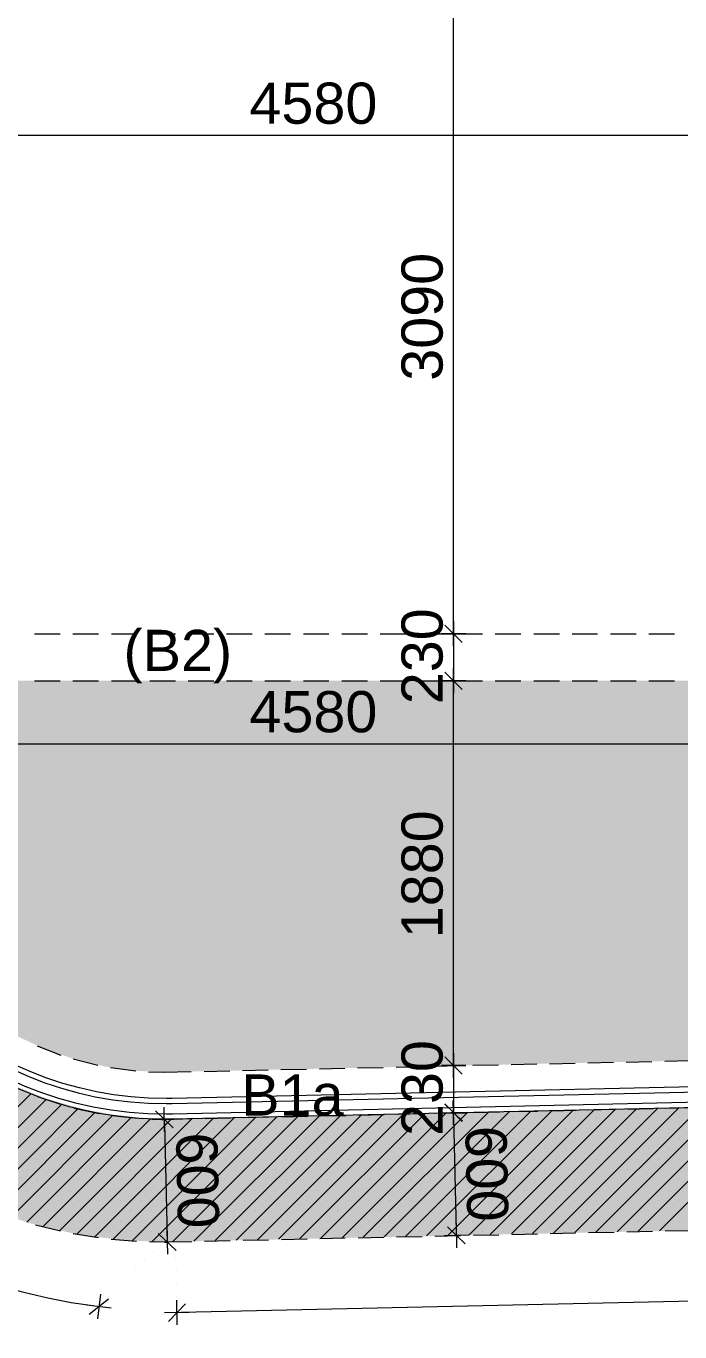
# Model space of a CAD drawing. Header units: millimetres. Extents: x -1303 to 98744, y -1303 to 90097.
# Drawn here: x 9129 to 12321, y 13691 to 20072 of the extents above; entities that cross this region are included whole.
import ezdxf

# ---------------------------------------------------------------- set-up
doc = ezdxf.new("R2010")
doc.units = ezdxf.units.MM
doc.layers.add('PDF_Geometry', color=7, linetype='Continuous')
doc.layers.add('PDF_Text', color=7, linetype='Continuous')
doc.layers.add('PDF_Solid Fills', color=192, linetype='Continuous', true_color=0xc2c0c0c0)
doc.styles.add('PDF ArialMT', font='arial.ttf')

msp = doc.modelspace()

# ---------------------------------------------------------------- hatches: boundary and pattern name
at = {"layer": 'PDF_Solid Fills', "true_color": 0x00007f}
h = msp.add_hatch(color=254, dxfattribs=at)
h.paths.add_polyline_path([(74624.31541, 16167.67383), (74624.31541, 15567.81796), (9799.46285, 14130.21454), (9804.28731, 14730.15409)], flags=0)
h.paths.add_polyline_path([(7404.275, 37242.73593), (8004.29925, 37242.73593), (8004.29925, 16872.72168), (7404.275, 16872.72168)], flags=0)
h.paths.add_polyline_path([(8004.29925, 16872.72168), (7983.4807, 16679.51365), (7983.31127, 16481.90264), (8004.55339, 16283.02302), (8047.46016, 16086.42856), (8111.52536, 15895.75776), (8195.3089, 15714.14292), (8297.03284, 15544.62953), (8413.99157, 15389.5038), (8546.60657, 15247.57974), (8696.06174, 15118.18072), (8860.41285, 15004.26957), (9037.28897, 14908.29987), (9223.47415, 14832.13321), (9415.6677, 14776.86981), (9610.40055, 14743.01796), (9804.28731, 14730.15409), (9799.46285, 14130.21454), (9584.16557, 14140.28601), (9363.53556, 14170.83718), (9140.28256, 14223.64598), (8917.70726, 14299.55851), (8699.36241, 14399.25246), (8488.88858, 14522.21955), (8289.92424, 14667.61267), (8106.02423, 14833.65595), (7940.23508, 15017.64068), (7795.09507, 15216.68973), (7672.21268, 15427.33299), (7572.77287, 15645.76255), (7497.02977, 15868.42256), (7444.47407, 16091.67659), (7414.09232, 16312.38925), (7404.275, 16527.68859), (7404.275, 16872.72168), (8004.29925, 16872.72168)], flags=0)
h.paths.add_polyline_path([(7194.30944, 37692.71099), (7194.30944, 80672.7138), (7694.3009, 80672.7138), (7694.3009, 37692.71099)], flags=0)
h = msp.add_hatch(color=254, dxfattribs=at)
h.paths.add_polyline_path([(12814.30857, 16872.72168), (12814.30857, 15026.95077), (9799.20871, 14960.09316), (9658.30121, 14967.03233), (9514.00728, 14987.42836), (9368.02118, 15022.38044), (9222.54335, 15072.39683), (9079.77321, 15137.90008), (8942.25007, 15218.63604), (8812.34276, 15314.0138), (8692.25382, 15422.7637), (8584.01219, 15543.36091), (8489.14272, 15673.68971), (8408.99871, 15811.5517), (8344.08741, 15954.57597), (8294.664, 16100.30898), (8260.38859, 16246.37773), (8240.58554, 16390.84108), (8234.23832, 16531.75065), (8234.23832, 16872.72168)], flags=0)
h.paths.add_polyline_path([(22479.26705, 17272.68137), (22479.26705, 15241.31724), (19209.26177, 15168.7901), (19209.26177, 17272.68137)], flags=0)
h.paths.add_polyline_path([(25959.23687, 17272.68137), (25959.23687, 15322.73089), (22709.2898, 15246.39481), (22709.2898, 17272.68137)], flags=0)
h.paths.add_polyline_path([(32124.25101, 18282.73679), (32124.25101, 15455.26118), (26189.25962, 15327.89318), (26189.25962, 18282.73679)], flags=0)
h.paths.add_polyline_path([(36934.25928, 16872.72168), (36934.25928, 15561.8943), (32354.27376, 15460.33875), (32354.27376, 16872.72168)], flags=0)
h.paths.add_polyline_path([(50274.26033, 16872.72168), (50274.26033, 15857.75915), (45694.27273, 15756.20359), (45694.27273, 16872.72168)], flags=0)
h.paths.add_polyline_path([(59929.31471, 17272.68137), (59929.31471, 16071.87252), (56669.29721, 15999.59848), (56669.29721, 17272.68137)], flags=0)
h.paths.add_polyline_path([(63419.27024, 17272.68137), (63419.27024, 16149.30779), (60159.25274, 16076.95111), (60159.25274, 17272.68137)], flags=0)
h.paths.add_polyline_path([(69584.28231, 18282.73679), (69584.28231, 16285.98588), (63649.29506, 16154.3864), (63649.29506, 18282.73679)], flags=0)
h.paths.add_polyline_path([(74394.29472, 16872.72168), (74394.29472, 16409.62861), (69814.31126, 16291.06242), (69814.31126, 16872.72168)], flags=0)
h.paths.add_polyline_path([(18979.23903, 18282.73679), (18979.23903, 15163.7115), (13044.24764, 15027.79686), (13044.24764, 18282.73679), (18944.28591, 18282.73679)], flags=0)
h.paths.add_polyline_path([(56439.27239, 18282.73679), (56439.27239, 15994.4362), (50504.281, 15862.83775), (50504.281, 18282.73679)], flags=0)

# ---------------------------------------------------------------- linework, layer by layer
at = {"layer": 'PDF_Geometry', "color": 9, "lineweight": 0, "true_color": 0xc0c0c0}
for points in [[(73543.76698, 33926.94469), (73593.70177, 33827.08339), (73593.70177, 33926.94469), (74523.7764, 33926.94469), (74523.7764, 34597.21299), (74623.6377, 34597.21299), (74623.6377, 16267.28307), (9842.20122, 14831.96378, -0.0040587119), (9814.553, 14831.94622, -0.4141989555), (8103.90849, 16521.17195), (8103.90849, 13152.0657)], [(8004.04512, 13152.0657), (8004.04512, 16521.17195, 0.414216874), (9814.54886, 14731.94441, 0.0041691273), (9843.8934, 14732.1004), (12639.21036, 14793.88045)], [(8029.26562, 16521.67815, 0.4142058833), (9814.54886, 14756.94486, 0.0041692268), (9843.8934, 14756.64321), (12639.21036, 14819.26933)], [(8079.28098, 16521.67815, 0.4142103449), (9814.54886, 14806.94576, 0.0041144727), (9842.20122, 14806.57489), (12639.21036, 14869.20102)]]:
    msp.add_lwpolyline(points, format="xyb", dxfattribs=at)
at = {"layer": 'PDF_Geometry', "color": 122, "lineweight": 0, "true_color": 0x00b88a}
for points in [[(11216.58656, 17142.35257), (11216.58656, 17122.04229), (11216.58656, 20172.09319), (11216.58656, 20152.62796)], [(8253.70251, 19539.06317), (12794.08196, 19539.06317), (12773.77168, 19539.06317)], [(11216.58656, 17102.57706), (11216.58656, 16872.38489)], [(11216.58656, 15032.53558), (11216.58656, 15012.2253), (11216.58656, 16852.07254), (11216.58656, 16832.60731)], [(8274.01384, 16565.17894), (8253.70251, 16565.17894), (12794.08196, 16565.17894), (12773.77168, 16565.17894)], [(11216.58656, 14992.76007), (11216.58656, 14761.72077)], [(11258.90137, 14719.40596), (11174.27175, 14804.88271)], [(11216.58656, 14702.48003), (11216.58656, 14821.80864)], [(11156.49869, 14761.72077), (11276.67338, 14761.72077)], [(11216.58656, 14742.25658), (11216.58656, 14721.94526)]]:
    msp.add_lwpolyline(points, dxfattribs=at)
at = {"layer": 'PDF_Geometry', "color": 157, "lineweight": 0, "true_color": 0x3f5f7f}
for points in [[(9170.24178, 17102.57706), (9295.49404, 17102.57706)], [(9357.27305, 17102.57706), (9482.52531, 17102.57706)], [(9545.15144, 17102.57706), (9670.40267, 17102.57706)], [(9732.1827, 17102.57706), (9857.43393, 17102.57706)], [(9920.06007, 17102.57706), (10045.31232, 17102.57706)], [(10107.93845, 17102.57706), (10232.34359, 17102.57706)], [(10294.96972, 17102.57706), (10420.22095, 17102.57706)], [(10482.84708, 17102.57706), (10607.25325, 17102.57706)], [(10669.87834, 17102.57706), (10795.13061, 17102.57706)], [(10857.75673, 17102.57706), (10983.00796, 17102.57706)], [(11044.788, 17102.57706), (11170.04026, 17102.57706)], [(11232.66536, 17102.57706), (11357.91762, 17102.57706)], [(11419.69766, 17102.57706), (11544.94889, 17102.57706)], [(11607.57502, 17102.57706), (11732.82728, 17102.57706)], [(11795.45237, 17102.57706), (11919.85854, 17102.57706)], [(11982.48468, 17102.57706), (12107.73591, 17102.57706)], [(12170.36203, 17102.57706), (12294.76717, 17102.57706)], [(9170.24178, 16872.38489), (9295.49404, 16872.38489)], [(9357.27305, 16872.38489), (9482.52531, 16872.38489)], [(9545.15144, 16872.38489), (9670.40267, 16872.38489)], [(9732.1827, 16872.38489), (9857.43393, 16872.38489)], [(9920.06007, 16872.38489), (10045.31232, 16872.38489)], [(10107.93845, 16872.38489), (10232.34359, 16872.38489)], [(10294.96972, 16872.38489), (10420.22095, 16872.38489)], [(10482.84708, 16872.38489), (10607.25325, 16872.38489)], [(10669.87834, 16872.38489), (10795.13061, 16872.38489)], [(10857.75673, 16872.38489), (10983.00796, 16872.38489)], [(11044.788, 16872.38489), (11170.04026, 16872.38489)], [(11232.66536, 16872.38489), (11357.91762, 16872.38489)], [(11419.69766, 16872.38489), (11544.94889, 16872.38489)], [(11607.57502, 16872.38489), (11732.82728, 16872.38489)], [(11795.45237, 16872.38489), (11919.85854, 16872.38489)], [(11982.48468, 16872.38489), (12107.73591, 16872.38489)], [(12170.36203, 16872.38489), (12294.76717, 16872.38489)], [(9182.09013, 15088.39196), (9298.03231, 15043.53784)], [(9358.11914, 15024.91974), (9479.13992, 14994.45224)], [(11310.52523, 14993.60616), (11434.93038, 14996.14545)], [(11497.5565, 14996.99155), (11622.80876, 15000.37694)], [(11685.43386, 15001.22303), (11809.84003, 15004.60842)], [(11872.46616, 15005.45451), (11997.71739, 15008.8399)], [(12059.49742, 15009.68599), (12184.74865, 15012.2253)], [(12247.37479, 15013.91747), (12372.62704, 15016.45678)], [(9540.07283, 14982.60493), (9664.479, 14966.52509)], [(9726.25801, 14961.44752), (9804.11789, 14959.75431)], [(9799.04032, 14959.75431), (9935.29381, 14963.1397)], [(9997.91994, 14963.98579), (10123.17117, 14966.52509)], [(10185.7973, 14968.21727), (10310.20243, 14970.75657)], [(10372.82857, 14972.44875), (10498.08082, 14974.98805)], [(10560.70696, 14976.68023), (10685.11209, 14979.21953)], [(10747.73822, 14980.91172), (10872.98945, 14983.45101)], [(10935.61558, 14985.1432), (11060.02175, 14987.68249)], [(11122.64684, 14989.37468), (11247.89911, 14991.91397)], [(9183.78232, 14840.42674), (9302.2638, 14801.49731)], [(9363.19774, 14784.57139), (9485.06358, 14758.33642)], [(9546.84362, 14748.18024), (9671.24875, 14734.63971)], [(10190.87487, 14738.02509), (10315.28104, 14741.41049)], [(10377.90613, 14742.25658), (10503.15839, 14745.64197)], [(10565.78452, 14746.48806), (10690.18967, 14749.02633)], [(10752.81579, 14750.71954), (10878.06805, 14753.25781)], [(10940.69315, 14754.95102), (11065.09932, 14757.48929)], [(11127.72545, 14759.1825), (11252.97668, 14761.72077)], [(11315.60281, 14763.41398), (11440.00794, 14765.95225)], [(11502.63408, 14767.64546), (11627.88633, 14770.18374)], [(11690.51247, 14771.87695), (11814.9176, 14774.41522)], [(11877.54373, 14776.10843), (12002.79496, 14778.6467)], [(12065.42109, 14779.49382), (12189.82726, 14782.87818)], [(12252.45235, 14783.7253), (12377.70462, 14787.10966)], [(9733.0288, 14731.25432), (9800.7325, 14729.56213)], [(9804.11789, 14729.56213), (9940.37138, 14732.94753)], [(10002.99751, 14733.79361), (10128.24874, 14737.17901)]]:
    msp.add_lwpolyline(points, dxfattribs=at)
at = {"layer": 'PDF_Geometry', "color": 122, "lineweight": 0, "true_color": 0x00b88a}
for points in [[(11156.49869, 17102.57706), (11276.67338, 17102.57706)], [(11258.90137, 17060.26225), (11174.27175, 17144.89188)], [(11216.58656, 17042.4892), (11216.58656, 17162.66285)], [(11174.27175, 16914.69971), (11258.90137, 16830.07008)], [(11216.58656, 16932.47069), (11216.58656, 16812.29703)], [(11276.67338, 16872.38489), (11156.49869, 16872.38489)], [(11258.90137, 14949.59916), (11174.27175, 15035.07488)], [(11216.58656, 14932.67324), (11216.58656, 15052.8469)], [(11156.49869, 14992.76007), (11276.67338, 14992.76007)]]:
    msp.add_lwpolyline(points, close=True, dxfattribs=at)
at = {"layer": 'PDF_Geometry', "lineweight": 0}
for points in [[(11216.58656, 17102.57706), (11216.58656, 17102.57706)], [(11216.58656, 17102.57706), (11216.58656, 17102.57706)], [(11216.58656, 16872.38489), (11216.58656, 16872.38489)], [(11216.58656, 16872.38489), (11216.58656, 16872.38489)], [(8698.85518, 14401.19878), (9152.46976, 14853.96728)], [(8766.55888, 14367.34693), (9226.09713, 14826.8862)], [(9186.32161, 14837.88744), (9186.32161, 14837.88744)], [(8835.95476, 14336.03437), (9303.10988, 14803.1895)], [(8907.04385, 14305.56792), (9383.50802, 14782.03209)], [(8979.82512, 14277.63973), (9466.44547, 14764.26008)], [(9055.14569, 14252.25084), (9552.76728, 14749.87345)], [(9135.54384, 14787.10966), (9135.54384, 14787.10966)], [(9237.09939, 14787.10966), (9237.09939, 14787.10966)], [(9337.80886, 14787.10966), (9337.80886, 14787.10966)], [(9647.55308, 14137.15475), (10251.80882, 14741.41049)], [(9744.03106, 14132.92327), (10355.05655, 14743.94876)], [(9844.73949, 14132.07718), (10458.30428, 14746.48806)], [(9947.98825, 14134.61545), (10562.39913, 14748.18024)], [(10051.23599, 14137.15475), (10665.64686, 14750.71954)], [(10154.48475, 14139.69302), (10768.89562, 14753.25781)], [(10258.57857, 14141.38623), (10872.14336, 14754.95102)], [(10361.82733, 14143.9245), (10975.39212, 14757.48929)], [(10465.07506, 14146.4638), (11078.63985, 14760.02859)], [(10568.32279, 14148.15598), (11181.88758, 14762.5679)], [(10671.57155, 14150.69529), (11285.13634, 14764.26008)], [(10774.81929, 14153.23459), (11388.38408, 14766.79938)], [(10878.06805, 14154.92677), (11491.63284, 14769.33765)], [(10981.31578, 14157.46607), (11594.88057, 14771.03086)], [(11084.56351, 14160.00434), (11698.1283, 14773.56913)], [(11187.81227, 14162.54364), (11802.22316, 14776.10843)], [(11263.97894, 14761.72077), (11216.58656, 14761.72077), (11203.04499, 14761.72077)], [(11291.06001, 14164.23582), (11905.47089, 14778.6467)], [(11394.30877, 14166.77512), (12008.71965, 14780.33991)], [(11498.4026, 14169.31339), (12111.96739, 14782.87818)], [(11601.65136, 14171.0066), (12215.21615, 14785.41748)], [(11704.89909, 14173.54487), (12318.46388, 14787.10966)], [(11808.14682, 14176.08417), (12421.71161, 14789.64896)], [(11911.39558, 14178.62348), (12524.96037, 14792.18827)], [(12014.64332, 14180.31565), (12628.20811, 14793.88045)], [(12117.89208, 14182.85496), (12731.45687, 14796.41975)], [(12221.13981, 14185.39323), (12834.7046, 14798.95802)], [(9132.15845, 14227.70804), (9643.3216, 14739.71728)], [(9135.54384, 14686.40123), (9135.54384, 14686.40123)], [(9186.32161, 14736.33188), (9186.32161, 14736.33188)], [(9211.7105, 14206.55064), (9738.10637, 14732.94753)], [(9237.09939, 14686.40123), (9237.09939, 14686.40123)], [(9287.03108, 14736.33188), (9287.03108, 14736.33188)], [(9292.95474, 14187.08644), (9838.81583, 14732.1004)], [(9337.80886, 14686.40123), (9337.80886, 14686.40123)], [(9377.58437, 14170.16051), (9942.06356, 14734.63971)], [(9388.58663, 14736.33188), (9388.58663, 14736.33188)], [(9438.51728, 14686.40123), (9438.51728, 14686.40123)], [(9464.7533, 14155.77286), (10045.31232, 14737.17901)], [(9489.29506, 14736.33188), (9489.29506, 14736.33188)], [(9540.07283, 14686.40123), (9540.07283, 14686.40123)], [(9554.46049, 14144.77163), (10148.56006, 14739.71728)], [(9590.00452, 14736.33188), (9590.00452, 14736.33188)], [(9640.7823, 14686.40123), (9640.7823, 14686.40123)], [(9741.49176, 14686.40123), (9741.49176, 14686.40123)], [(9790.57736, 14729.56213), (9804.11789, 14729.56213)], [(9843.04731, 14686.40123), (9843.04731, 14686.40123)], [(9943.75677, 14686.40123), (9943.75677, 14686.40123)], [(10045.31232, 14686.40123), (10045.31232, 14686.40123)], [(10095.24401, 14736.33188), (10095.24401, 14736.33188)], [(10146.02179, 14686.40123), (10146.02179, 14686.40123)], [(10196.79956, 14736.33188), (10196.79956, 14736.33188)], [(10246.73021, 14686.40123), (10246.73021, 14686.40123)], [(10297.50799, 14736.33188), (10297.50799, 14736.33188)], [(10348.28576, 14686.40123), (10348.28576, 14686.40123)], [(10398.21746, 14736.33188), (10398.21746, 14736.33188)], [(10448.99523, 14686.40123), (10448.99523, 14686.40123)], [(10499.77301, 14736.33188), (10499.77301, 14736.33188)], [(10549.70469, 14686.40123), (10549.70469, 14686.40123)], [(10600.48246, 14736.33188), (10600.48246, 14736.33188)], [(10651.26024, 14686.40123), (10651.26024, 14686.40123)], [(10702.03802, 14736.33188), (10702.03802, 14736.33188)], [(10751.9697, 14686.40123), (10751.9697, 14686.40123)], [(10802.74747, 14736.33188), (10802.74747, 14736.33188)], [(10853.52525, 14686.40123), (10853.52525, 14686.40123)], [(10903.45694, 14736.33188), (10903.45694, 14736.33188)], [(10954.23472, 14686.40123), (10954.23472, 14686.40123)], [(11005.01249, 14736.33188), (11005.01249, 14736.33188)], [(11054.94314, 14686.40123), (11054.94314, 14686.40123)], [(11105.72092, 14736.33188), (11105.72092, 14736.33188)], [(11156.49869, 14686.40123), (11156.49869, 14686.40123)], [(11206.43039, 14736.33188), (11206.43039, 14736.33188)], [(11257.20816, 14686.40123), (11257.20816, 14686.40123)], [(11307.98594, 14736.33188), (11307.98594, 14736.33188)], [(11357.91762, 14686.40123), (11357.91762, 14686.40123)], [(11408.6954, 14736.33188), (11408.6954, 14736.33188)], [(11459.47317, 14686.40123), (11459.47317, 14686.40123)], [(11510.25095, 14736.33188), (11510.25095, 14736.33188)], [(11560.18263, 14686.40123), (11560.18263, 14686.40123)], [(11610.96041, 14736.33188), (11610.96041, 14736.33188)], [(11661.73818, 14686.40123), (11661.73818, 14686.40123)], [(11711.66987, 14736.33188), (11711.66987, 14736.33188)], [(11762.44765, 14686.40123), (11762.44765, 14686.40123)], [(11813.22542, 14736.33188), (11813.22542, 14736.33188)], [(11863.15607, 14686.40123), (11863.15607, 14686.40123)], [(11913.93385, 14736.33188), (11913.93385, 14736.33188)], [(11964.71163, 14686.40123), (11964.71163, 14686.40123)], [(12014.64332, 14736.33188), (12014.64332, 14736.33188)], [(12065.42109, 14686.40123), (12065.42109, 14686.40123)], [(12116.19887, 14736.33188), (12116.19887, 14736.33188)], [(12166.13055, 14686.40123), (12166.13055, 14686.40123)], [(12216.90833, 14736.33188), (12216.90833, 14736.33188)], [(12267.6861, 14686.40123), (12267.6861, 14686.40123)], [(12318.46388, 14736.33188), (12318.46388, 14736.33188)], [(9186.32161, 14635.62346), (9186.32161, 14635.62346)], [(9287.03108, 14635.62346), (9287.03108, 14635.62346)], [(9388.58663, 14635.62346), (9388.58663, 14635.62346)], [(9489.29506, 14635.62346), (9489.29506, 14635.62346)], [(9590.00452, 14635.62346), (9590.00452, 14635.62346)], [(9691.56008, 14635.62346), (9691.56008, 14635.62346)], [(9792.26953, 14635.62346), (9792.26953, 14635.62346)], [(9893.82509, 14635.62346), (9893.82509, 14635.62346)], [(9994.53454, 14635.62346), (9994.53454, 14635.62346)], [(10095.24401, 14635.62346), (10095.24401, 14635.62346)], [(10196.79956, 14635.62346), (10196.79956, 14635.62346)], [(10297.50799, 14635.62346), (10297.50799, 14635.62346)], [(10398.21746, 14635.62346), (10398.21746, 14635.62346)], [(10499.77301, 14635.62346), (10499.77301, 14635.62346)], [(10600.48246, 14635.62346), (10600.48246, 14635.62346)], [(10702.03802, 14635.62346), (10702.03802, 14635.62346)], [(10802.74747, 14635.62346), (10802.74747, 14635.62346)], [(10903.45694, 14635.62346), (10903.45694, 14635.62346)], [(11005.01249, 14635.62346), (11005.01249, 14635.62346)], [(11105.72092, 14635.62346), (11105.72092, 14635.62346)], [(11206.43039, 14635.62346), (11206.43039, 14635.62346)], [(11307.98594, 14635.62346), (11307.98594, 14635.62346)], [(11408.6954, 14635.62346), (11408.6954, 14635.62346)], [(11510.25095, 14635.62346), (11510.25095, 14635.62346)], [(11610.96041, 14635.62346), (11610.96041, 14635.62346)], [(11711.66987, 14635.62346), (11711.66987, 14635.62346)], [(11813.22542, 14635.62346), (11813.22542, 14635.62346)], [(11913.93385, 14635.62346), (11913.93385, 14635.62346)], [(12014.64332, 14635.62346), (12014.64332, 14635.62346)], [(12116.19887, 14635.62346), (12116.19887, 14635.62346)], [(12216.90833, 14635.62346), (12216.90833, 14635.62346)], [(12318.46388, 14635.62346), (12318.46388, 14635.62346)], [(9135.54384, 14584.84568), (9135.54384, 14584.84568)], [(9237.09939, 14584.84568), (9237.09939, 14584.84568)], [(9337.80886, 14584.84568), (9337.80886, 14584.84568)], [(9438.51728, 14584.84568), (9438.51728, 14584.84568)], [(9540.07283, 14584.84568), (9540.07283, 14584.84568)], [(9640.7823, 14584.84568), (9640.7823, 14584.84568)], [(9741.49176, 14584.84568), (9741.49176, 14584.84568)], [(9843.04731, 14584.84568), (9843.04731, 14584.84568)], [(9943.75677, 14584.84568), (9943.75677, 14584.84568)], [(10045.31232, 14584.84568), (10045.31232, 14584.84568)], [(10146.02179, 14584.84568), (10146.02179, 14584.84568)], [(10246.73021, 14584.84568), (10246.73021, 14584.84568)], [(10348.28576, 14584.84568), (10348.28576, 14584.84568)], [(10448.99523, 14584.84568), (10448.99523, 14584.84568)], [(10549.70469, 14584.84568), (10549.70469, 14584.84568)], [(10651.26024, 14584.84568), (10651.26024, 14584.84568)], [(10751.9697, 14584.84568), (10751.9697, 14584.84568)], [(10853.52525, 14584.84568), (10853.52525, 14584.84568)], [(10954.23472, 14584.84568), (10954.23472, 14584.84568)], [(11054.94314, 14584.84568), (11054.94314, 14584.84568)], [(11156.49869, 14584.84568), (11156.49869, 14584.84568)], [(11257.20816, 14584.84568), (11257.20816, 14584.84568)], [(11357.91762, 14584.84568), (11357.91762, 14584.84568)], [(11459.47317, 14584.84568), (11459.47317, 14584.84568)], [(11560.18263, 14584.84568), (11560.18263, 14584.84568)], [(11661.73818, 14584.84568), (11661.73818, 14584.84568)], [(11762.44765, 14584.84568), (11762.44765, 14584.84568)], [(11863.15607, 14584.84568), (11863.15607, 14584.84568)], [(11964.71163, 14584.84568), (11964.71163, 14584.84568)], [(12065.42109, 14584.84568), (12065.42109, 14584.84568)], [(12166.13055, 14584.84568), (12166.13055, 14584.84568)], [(12267.6861, 14584.84568), (12267.6861, 14584.84568)], [(9186.32161, 14534.91399), (9186.32161, 14534.91399)], [(9287.03108, 14534.91399), (9287.03108, 14534.91399)], [(9388.58663, 14534.91399), (9388.58663, 14534.91399)], [(9489.29506, 14534.91399), (9489.29506, 14534.91399)], [(9590.00452, 14534.91399), (9590.00452, 14534.91399)], [(9691.56008, 14534.91399), (9691.56008, 14534.91399)], [(9792.26953, 14534.91399), (9792.26953, 14534.91399)], [(9893.82509, 14534.91399), (9893.82509, 14534.91399)], [(9994.53454, 14534.91399), (9994.53454, 14534.91399)], [(10095.24401, 14534.91399), (10095.24401, 14534.91399)], [(10196.79956, 14534.91399), (10196.79956, 14534.91399)], [(10297.50799, 14534.91399), (10297.50799, 14534.91399)], [(10398.21746, 14534.91399), (10398.21746, 14534.91399)], [(10499.77301, 14534.91399), (10499.77301, 14534.91399)], [(10600.48246, 14534.91399), (10600.48246, 14534.91399)], [(10702.03802, 14534.91399), (10702.03802, 14534.91399)], [(10802.74747, 14534.91399), (10802.74747, 14534.91399)], [(10903.45694, 14534.91399), (10903.45694, 14534.91399)], [(11005.01249, 14534.91399), (11005.01249, 14534.91399)], [(11105.72092, 14534.91399), (11105.72092, 14534.91399)], [(11206.43039, 14534.91399), (11206.43039, 14534.91399)], [(11307.98594, 14534.91399), (11307.98594, 14534.91399)], [(11408.6954, 14534.91399), (11408.6954, 14534.91399)], [(11510.25095, 14534.91399), (11510.25095, 14534.91399)], [(11610.96041, 14534.91399), (11610.96041, 14534.91399)], [(11711.66987, 14534.91399), (11711.66987, 14534.91399)], [(11813.22542, 14534.91399), (11813.22542, 14534.91399)], [(11913.93385, 14534.91399), (11913.93385, 14534.91399)], [(12014.64332, 14534.91399), (12014.64332, 14534.91399)], [(12116.19887, 14534.91399), (12116.19887, 14534.91399)], [(12216.90833, 14534.91399), (12216.90833, 14534.91399)], [(12318.46388, 14534.91399), (12318.46388, 14534.91399)], [(9135.54384, 14484.13622), (9135.54384, 14484.13622)], [(9186.32161, 14433.35844), (9186.32161, 14433.35844)], [(9237.09939, 14484.13622), (9237.09939, 14484.13622)], [(9287.03108, 14433.35844), (9287.03108, 14433.35844)], [(9337.80886, 14484.13622), (9337.80886, 14484.13622)], [(9388.58663, 14433.35844), (9388.58663, 14433.35844)], [(9438.51728, 14484.13622), (9438.51728, 14484.13622)], [(9489.29506, 14433.35844), (9489.29506, 14433.35844)], [(9540.07283, 14484.13622), (9540.07283, 14484.13622)], [(9590.00452, 14433.35844), (9590.00452, 14433.35844)], [(9640.7823, 14484.13622), (9640.7823, 14484.13622)], [(9691.56008, 14433.35844), (9691.56008, 14433.35844)], [(9741.49176, 14484.13622), (9741.49176, 14484.13622)], [(9792.26953, 14433.35844), (9792.26953, 14433.35844)], [(9843.04731, 14484.13622), (9843.04731, 14484.13622)], [(9893.82509, 14433.35844), (9893.82509, 14433.35844)], [(9943.75677, 14484.13622), (9943.75677, 14484.13622)], [(9994.53454, 14433.35844), (9994.53454, 14433.35844)], [(10045.31232, 14484.13622), (10045.31232, 14484.13622)], [(10095.24401, 14433.35844), (10095.24401, 14433.35844)], [(10146.02179, 14484.13622), (10146.02179, 14484.13622)], [(10196.79956, 14433.35844), (10196.79956, 14433.35844)], [(10246.73021, 14484.13622), (10246.73021, 14484.13622)], [(10297.50799, 14433.35844), (10297.50799, 14433.35844)], [(10348.28576, 14484.13622), (10348.28576, 14484.13622)], [(10398.21746, 14433.35844), (10398.21746, 14433.35844)], [(10448.99523, 14484.13622), (10448.99523, 14484.13622)], [(10499.77301, 14433.35844), (10499.77301, 14433.35844)], [(10549.70469, 14484.13622), (10549.70469, 14484.13622)], [(10600.48246, 14433.35844), (10600.48246, 14433.35844)], [(10651.26024, 14484.13622), (10651.26024, 14484.13622)], [(10702.03802, 14433.35844), (10702.03802, 14433.35844)], [(10751.9697, 14484.13622), (10751.9697, 14484.13622)], [(10802.74747, 14433.35844), (10802.74747, 14433.35844)], [(10853.52525, 14484.13622), (10853.52525, 14484.13622)], [(10903.45694, 14433.35844), (10903.45694, 14433.35844)], [(10954.23472, 14484.13622), (10954.23472, 14484.13622)], [(11005.01249, 14433.35844), (11005.01249, 14433.35844)], [(11054.94314, 14484.13622), (11054.94314, 14484.13622)], [(11105.72092, 14433.35844), (11105.72092, 14433.35844)], [(11156.49869, 14484.13622), (11156.49869, 14484.13622)], [(11206.43039, 14433.35844), (11206.43039, 14433.35844)], [(11257.20816, 14484.13622), (11257.20816, 14484.13622)], [(11307.98594, 14433.35844), (11307.98594, 14433.35844)], [(11357.91762, 14484.13622), (11357.91762, 14484.13622)], [(11408.6954, 14433.35844), (11408.6954, 14433.35844)], [(11459.47317, 14484.13622), (11459.47317, 14484.13622)], [(11510.25095, 14433.35844), (11510.25095, 14433.35844)], [(11560.18263, 14484.13622), (11560.18263, 14484.13622)], [(11610.96041, 14433.35844), (11610.96041, 14433.35844)], [(11661.73818, 14484.13622), (11661.73818, 14484.13622)], [(11711.66987, 14433.35844), (11711.66987, 14433.35844)], [(11762.44765, 14484.13622), (11762.44765, 14484.13622)], [(11813.22542, 14433.35844), (11813.22542, 14433.35844)], [(11863.15607, 14484.13622), (11863.15607, 14484.13622)], [(11913.93385, 14433.35844), (11913.93385, 14433.35844)], [(11964.71163, 14484.13622), (11964.71163, 14484.13622)], [(12014.64332, 14433.35844), (12014.64332, 14433.35844)], [(12065.42109, 14484.13622), (12065.42109, 14484.13622)], [(12116.19887, 14433.35844), (12116.19887, 14433.35844)], [(12166.13055, 14484.13622), (12166.13055, 14484.13622)], [(12216.90833, 14433.35844), (12216.90833, 14433.35844)], [(12267.6861, 14484.13622), (12267.6861, 14484.13622)], [(12318.46388, 14433.35844), (12318.46388, 14433.35844)], [(9135.54384, 14382.58066), (9135.54384, 14382.58066)], [(9237.09939, 14382.58066), (9237.09939, 14382.58066)], [(9337.80886, 14382.58066), (9337.80886, 14382.58066)], [(9438.51728, 14382.58066), (9438.51728, 14382.58066)], [(9540.07283, 14382.58066), (9540.07283, 14382.58066)], [(9640.7823, 14382.58066), (9640.7823, 14382.58066)], [(9741.49176, 14382.58066), (9741.49176, 14382.58066)], [(9843.04731, 14382.58066), (9843.04731, 14382.58066)], [(9943.75677, 14382.58066), (9943.75677, 14382.58066)], [(10045.31232, 14382.58066), (10045.31232, 14382.58066)], [(10146.02179, 14382.58066), (10146.02179, 14382.58066)], [(10246.73021, 14382.58066), (10246.73021, 14382.58066)], [(10348.28576, 14382.58066), (10348.28576, 14382.58066)], [(10448.99523, 14382.58066), (10448.99523, 14382.58066)], [(10549.70469, 14382.58066), (10549.70469, 14382.58066)], [(10651.26024, 14382.58066), (10651.26024, 14382.58066)], [(10751.9697, 14382.58066), (10751.9697, 14382.58066)], [(10853.52525, 14382.58066), (10853.52525, 14382.58066)], [(10954.23472, 14382.58066), (10954.23472, 14382.58066)], [(11054.94314, 14382.58066), (11054.94314, 14382.58066)], [(11156.49869, 14382.58066), (11156.49869, 14382.58066)], [(11257.20816, 14382.58066), (11257.20816, 14382.58066)], [(11357.91762, 14382.58066), (11357.91762, 14382.58066)], [(11459.47317, 14382.58066), (11459.47317, 14382.58066)], [(11560.18263, 14382.58066), (11560.18263, 14382.58066)], [(11661.73818, 14382.58066), (11661.73818, 14382.58066)], [(11762.44765, 14382.58066), (11762.44765, 14382.58066)], [(11863.15607, 14382.58066), (11863.15607, 14382.58066)], [(11964.71163, 14382.58066), (11964.71163, 14382.58066)], [(12065.42109, 14382.58066), (12065.42109, 14382.58066)], [(12166.13055, 14382.58066), (12166.13055, 14382.58066)], [(12267.6861, 14382.58066), (12267.6861, 14382.58066)], [(9186.32161, 14332.64898), (9186.32161, 14332.64898)], [(9287.03108, 14332.64898), (9287.03108, 14332.64898)], [(9388.58663, 14332.64898), (9388.58663, 14332.64898)], [(9489.29506, 14332.64898), (9489.29506, 14332.64898)], [(9590.00452, 14332.64898), (9590.00452, 14332.64898)], [(9691.56008, 14332.64898), (9691.56008, 14332.64898)], [(9792.26953, 14332.64898), (9792.26953, 14332.64898)], [(9893.82509, 14332.64898), (9893.82509, 14332.64898)], [(9994.53454, 14332.64898), (9994.53454, 14332.64898)], [(10095.24401, 14332.64898), (10095.24401, 14332.64898)], [(10196.79956, 14332.64898), (10196.79956, 14332.64898)], [(10297.50799, 14332.64898), (10297.50799, 14332.64898)], [(10398.21746, 14332.64898), (10398.21746, 14332.64898)], [(10499.77301, 14332.64898), (10499.77301, 14332.64898)], [(10600.48246, 14332.64898), (10600.48246, 14332.64898)], [(10702.03802, 14332.64898), (10702.03802, 14332.64898)], [(10802.74747, 14332.64898), (10802.74747, 14332.64898)], [(10903.45694, 14332.64898), (10903.45694, 14332.64898)], [(11005.01249, 14332.64898), (11005.01249, 14332.64898)], [(11105.72092, 14332.64898), (11105.72092, 14332.64898)], [(11206.43039, 14332.64898), (11206.43039, 14332.64898)], [(11307.98594, 14332.64898), (11307.98594, 14332.64898)], [(11408.6954, 14332.64898), (11408.6954, 14332.64898)], [(11510.25095, 14332.64898), (11510.25095, 14332.64898)], [(11610.96041, 14332.64898), (11610.96041, 14332.64898)], [(11711.66987, 14332.64898), (11711.66987, 14332.64898)], [(11813.22542, 14332.64898), (11813.22542, 14332.64898)], [(11913.93385, 14332.64898), (11913.93385, 14332.64898)], [(12014.64332, 14332.64898), (12014.64332, 14332.64898)], [(12116.19887, 14332.64898), (12116.19887, 14332.64898)], [(12216.90833, 14332.64898), (12216.90833, 14332.64898)], [(12318.46388, 14332.64898), (12318.46388, 14332.64898)], [(9135.54384, 14281.87121), (9135.54384, 14281.87121)], [(9186.32161, 14231.09343), (9186.32161, 14231.09343)], [(9237.09939, 14281.87121), (9237.09939, 14281.87121)], [(9287.03108, 14231.09343), (9287.03108, 14231.09343)], [(9337.80886, 14281.87121), (9337.80886, 14281.87121)], [(9388.58663, 14231.09343), (9388.58663, 14231.09343)], [(9438.51728, 14281.87121), (9438.51728, 14281.87121)], [(9489.29506, 14231.09343), (9489.29506, 14231.09343)], [(9540.07283, 14281.87121), (9540.07283, 14281.87121)], [(9590.00452, 14231.09343), (9590.00452, 14231.09343)], [(9640.7823, 14281.87121), (9640.7823, 14281.87121)], [(9691.56008, 14231.09343), (9691.56008, 14231.09343)], [(9741.49176, 14281.87121), (9741.49176, 14281.87121)], [(9792.26953, 14231.09343), (9792.26953, 14231.09343)], [(9843.04731, 14281.87121), (9843.04731, 14281.87121)], [(9893.82509, 14231.09343), (9893.82509, 14231.09343)], [(9943.75677, 14281.87121), (9943.75677, 14281.87121)], [(9994.53454, 14231.09343), (9994.53454, 14231.09343)], [(10045.31232, 14281.87121), (10045.31232, 14281.87121)], [(10095.24401, 14231.09343), (10095.24401, 14231.09343)], [(10146.02179, 14281.87121), (10146.02179, 14281.87121)], [(10196.79956, 14231.09343), (10196.79956, 14231.09343)], [(10246.73021, 14281.87121), (10246.73021, 14281.87121)], [(10297.50799, 14231.09343), (10297.50799, 14231.09343)], [(10348.28576, 14281.87121), (10348.28576, 14281.87121)], [(10398.21746, 14231.09343), (10398.21746, 14231.09343)], [(10448.99523, 14281.87121), (10448.99523, 14281.87121)], [(10499.77301, 14231.09343), (10499.77301, 14231.09343)], [(10549.70469, 14281.87121), (10549.70469, 14281.87121)], [(10600.48246, 14231.09343), (10600.48246, 14231.09343)], [(10651.26024, 14281.87121), (10651.26024, 14281.87121)], [(10702.03802, 14231.09343), (10702.03802, 14231.09343)], [(10751.9697, 14281.87121), (10751.9697, 14281.87121)], [(10802.74747, 14231.09343), (10802.74747, 14231.09343)], [(10853.52525, 14281.87121), (10853.52525, 14281.87121)], [(10903.45694, 14231.09343), (10903.45694, 14231.09343)], [(10954.23472, 14281.87121), (10954.23472, 14281.87121)], [(11005.01249, 14231.09343), (11005.01249, 14231.09343)], [(11054.94314, 14281.87121), (11054.94314, 14281.87121)], [(11105.72092, 14231.09343), (11105.72092, 14231.09343)], [(11156.49869, 14281.87121), (11156.49869, 14281.87121)], [(11206.43039, 14231.09343), (11206.43039, 14231.09343)], [(11257.20816, 14281.87121), (11257.20816, 14281.87121)], [(11307.98594, 14231.09343), (11307.98594, 14231.09343)], [(11357.91762, 14281.87121), (11357.91762, 14281.87121)], [(11408.6954, 14231.09343), (11408.6954, 14231.09343)], [(11459.47317, 14281.87121), (11459.47317, 14281.87121)], [(11510.25095, 14231.09343), (11510.25095, 14231.09343)], [(11560.18263, 14281.87121), (11560.18263, 14281.87121)], [(11610.96041, 14231.09343), (11610.96041, 14231.09343)], [(11661.73818, 14281.87121), (11661.73818, 14281.87121)], [(11711.66987, 14231.09343), (11711.66987, 14231.09343)], [(11762.44765, 14281.87121), (11762.44765, 14281.87121)], [(11813.22542, 14231.09343), (11813.22542, 14231.09343)], [(11863.15607, 14281.87121), (11863.15607, 14281.87121)], [(11913.93385, 14231.09343), (11913.93385, 14231.09343)], [(11964.71163, 14281.87121), (11964.71163, 14281.87121)], [(12014.64332, 14231.09343), (12014.64332, 14231.09343)], [(12065.42109, 14281.87121), (12065.42109, 14281.87121)], [(12116.19887, 14231.09343), (12116.19887, 14231.09343)], [(12166.13055, 14281.87121), (12166.13055, 14281.87121)], [(12216.90833, 14231.09343), (12216.90833, 14231.09343)], [(12267.6861, 14281.87121), (12267.6861, 14281.87121)], [(12318.46388, 14231.09343), (12318.46388, 14231.09343)], [(9175.31936, 14214.16751), (9297.18622, 14184.54714)], [(9337.80886, 14181.16175), (9337.80886, 14181.16175)], [(9358.11914, 14171.85269), (9481.67922, 14151.54138)], [(9438.51728, 14181.16175), (9438.51728, 14181.16175)], [(9540.07283, 14181.16175), (9540.07283, 14181.16175)], [(9640.7823, 14181.16175), (9640.7823, 14181.16175)], [(9741.49176, 14181.16175), (9741.49176, 14181.16175)], [(9843.04731, 14181.16175), (9843.04731, 14181.16175)], [(9943.75677, 14181.16175), (9943.75677, 14181.16175)], [(10045.31232, 14181.16175), (10045.31232, 14181.16175)], [(10146.02179, 14181.16175), (10146.02179, 14181.16175)], [(10246.73021, 14181.16175), (10246.73021, 14181.16175)], [(10348.28576, 14181.16175), (10348.28576, 14181.16175)], [(10448.99523, 14181.16175), (10448.99523, 14181.16175)], [(10549.70469, 14181.16175), (10549.70469, 14181.16175)], [(10651.26024, 14181.16175), (10651.26024, 14181.16175)], [(10751.9697, 14181.16175), (10751.9697, 14181.16175)], [(10853.52525, 14181.16175), (10853.52525, 14181.16175)], [(10954.23472, 14181.16175), (10954.23472, 14181.16175)], [(11054.94314, 14181.16175), (11054.94314, 14181.16175)], [(11156.49869, 14181.16175), (11156.49869, 14181.16175)], [(11257.20816, 14181.16175), (11257.20816, 14181.16175)], [(11313.0635, 14163.38973), (11437.46967, 14165.92903)], [(11357.91762, 14181.16175), (11357.91762, 14181.16175)], [(11459.47317, 14181.16175), (11459.47317, 14181.16175)], [(11500.09581, 14167.62121), (11625.34704, 14170.16051)], [(11560.18263, 14181.16175), (11560.18263, 14181.16175)], [(11661.73818, 14181.16175), (11661.73818, 14181.16175)], [(11687.97316, 14171.85269), (11812.3783, 14174.392)], [(11762.44765, 14181.16175), (11762.44765, 14181.16175)], [(11863.15607, 14181.16175), (11863.15607, 14181.16175)], [(11875.00443, 14176.08417), (12000.25669, 14178.62348)], [(11964.71163, 14181.16175), (11964.71163, 14181.16175)], [(12062.88282, 14180.31565), (12187.28796, 14182.85496)], [(12249.91408, 14184.54714), (12375.16531, 14187.08644)], [(9543.45823, 14143.9245), (9667.8644, 14133.76936)], [(9730.48949, 14131.23006), (9937.83208, 14132.92327)], [(9799.04032, 14129.53788), (9799.04032, 14129.53788)], [(9804.11789, 14129.53788), (9816.81233, 14129.53788)], [(9857.43393, 14132.07718), (9857.43393, 14132.07718)], [(10000.45821, 14134.61545), (10125.71046, 14137.15475)], [(10188.3366, 14138.84693), (10312.74174, 14141.38623)], [(10375.36786, 14142.23232), (10500.61909, 14145.61771)], [(10563.24523, 14146.4638), (10687.65139, 14149.84919)], [(10750.27649, 14150.69529), (10875.52875, 14154.08067)], [(10938.15488, 14154.92677), (11062.56002, 14157.46607)], [(11125.18615, 14159.15825), (11250.43841, 14161.69755)], [(11216.58656, 14161.69755), (11229.281, 14162.54364)], [(9707.63991, 14038.98459), (9707.63991, 14038.98459)], [(9752.49402, 14082.99158), (9752.49402, 14082.99158)], [(9859.12714, 14052.52512), (9859.12714, 14052.52512)], [(9663.63292, 13994.97657), (9663.63292, 13994.97657)], [(9860.81933, 13989.899), (9860.81933, 13989.899)], [(9619.62489, 13950.12349), (9619.62489, 13950.12349)], [(9862.51254, 13927.27287), (9862.51254, 13927.27287)], [(9530.76379, 13862.10846), (9530.76379, 13862.10846)], [(9575.61789, 13906.11546), (9575.61789, 13906.11546)], [(9863.35862, 13864.64673), (9863.35862, 13864.64673)], [(9484.21749, 13815.56217), (9484.21749, 13815.56217)], [(9865.05081, 13785.09571), (9865.05081, 13785.09571)]]:
    msp.add_lwpolyline(points, dxfattribs=at)
at = {"layer": 'PDF_Geometry', "color": 222, "lineweight": 0, "true_color": 0xb8008a}
for points in [[(74611.79451, 15219.56788), (9885.36212, 13785.09571)], [(11217.43264, 14702.48003), (11214.89335, 14821.80864)], [(9847.27879, 14688.09341), (9760.10986, 14771.03086)], [(9804.96398, 14669.47531), (9802.42467, 14789.64896)], [(11156.49869, 14760.87469), (11276.67338, 14763.41398)], [(11259.74746, 14720.25308), (11173.42462, 14803.1895)], [(11216.58656, 14742.25658), (11229.281, 14182.00783)], [(9744.03106, 14728.71605), (9864.20472, 14731.25432)], [(9804.11789, 14710.09691), (9816.81233, 14149.84919)], [(9773.65143, 14171.0066), (9860.81933, 14088.06916)], [(9815.96624, 14189.62471), (9818.50452, 14070.29714)], [(11186.11906, 14204.01236), (11273.28799, 14121.07492)], [(11228.43388, 14222.63047), (11230.97318, 14102.45681)], [(9876.89916, 14131.23006), (9757.57159, 14128.69179)], [(11289.36783, 14163.38973), (11170.04026, 14160.85043)], [(9436.8251, 13778.32493), (9531.60987, 13852.79942)], [(9491.83436, 13874.80291), (9477.44774, 13755.47535)], [(9424.97675, 13822.33192), (9544.30431, 13807.9453)], [(9925.13763, 13785.9418), (9804.96398, 13783.4025)], [(9906.51953, 13828.25661), (9823.58208, 13741.93378)], [(9866.74402, 13725.00785), (9864.20472, 13845.18254)]]:
    msp.add_lwpolyline(points, dxfattribs=at)
at = {"layer": 'PDF_Geometry', "lineweight": 0}
msp.add_lwpolyline([(11216.58656, 14992.76007), (11258.90137, 14992.76007)], close=True, dxfattribs=at)
at = {"layer": 'PDF_Geometry', "color": 222, "lineweight": 0, "true_color": 0xb8008a}
msp.add_arc((9805.68245, 16531.64968), 2734.68969, 187.104991897, 262.841364924, dxfattribs=at)

# ---------------------------------------------------------------- texts
at = {"layer": 'PDF_Text', "char_height": 201.084641, "attachment_point": 4, "style": 'PDF ArialMT'}
for insert in [(10219.24666, 19693.74102), (10219.24666, 16720.19774)]:
    msp.add_mtext('4580', dxfattribs=dict(at, insert=insert))
at = {"layer": 'PDF_Text', "attachment_point": 4, "style": 'PDF ArialMT'}
for s, insert, char_height, rotation in [('3090', (11063.68761, 18338.91261), 201.084641, 90), ('230', (11063.68761, 16758.24771), 201.084641, 90), ('1880', (11063.68761, 15614.5812), 201.084641, 90), ('230', (11063.68761, 14648.15908), 201.084641, 90), ('600', (11372.46522, 14697.91772), 201.083866, 271.26957479), ('600', (9959.86073, 14665.54022), 201.083866, 271.26957479)]:
    msp.add_mtext(s, dxfattribs=dict(at, insert=insert, char_height=char_height, rotation=rotation))
at = {"layer": 'PDF_Text', "color": 6, "char_height": 201.084641, "attachment_point": 4, "style": 'PDF ArialMT'}
for s, insert in [('(B2)', (9604.30223, 16990.87695)), ('B1a', (10179.17458, 14847.19905))]:
    msp.add_mtext(s, dxfattribs=dict(at, insert=insert))

doc.saveas('drawing.dxf')
